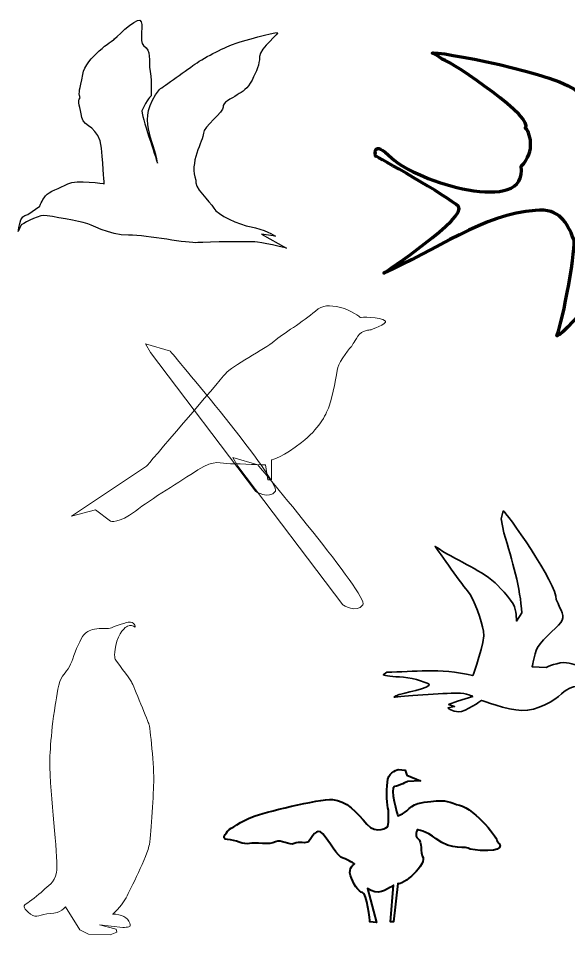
# Model space of a CAD drawing. Header units: centimetres. Extents: x -12.3 to 11.7, y -10.3 to 10.1.
# Drawn here: x -12.29 to -0.28, y -10.25 to 9.76 of the extents above; entities that cross this region are included whole.
import ezdxf

# ---------------------------------------------------------------- set-up
doc = ezdxf.new("R2010")
doc.units = ezdxf.units.CM
doc.header["$MEASUREMENT"] = 0
doc.layers.add('Layer 1', color=7, linetype='Continuous')

msp = doc.modelspace()

# ---------------------------------------------------------------- linework, layer by layer
at = {"layer": 'Layer 1', "lineweight": 25}
msp.add_open_spline([(-10.21059, 9.28816), (-10.21059, 9.28816), (-10.82287, 8.90039), (-10.88409, 8.53302), (-10.88409, 8.53302), (-10.94532, 8.16566), (-10.98614, 8.16565), (-10.94532, 8.02279), (-10.94532, 8.02279), (-11.00655, 7.94115), (-10.94532, 7.8187), (-10.9045, 7.5942), (-10.9045, 7.5942), (-10.86368, 7.3697), (-10.51673, 7.41052), (-10.47591, 6.9207), (-10.47591, 6.9207), (-10.43509, 6.43088), (-10.41468, 6.14515), (-10.41468, 6.14515), (-10.41468, 6.14515), (-10.41468, 6.14515), (-11.02696, 6.2472), (-11.21064, 6.14515), (-11.21064, 6.14515), (-11.39432, 6.0431), (-11.61882, 5.98188), (-11.70046, 5.87983), (-11.70046, 5.87983), (-11.7821, 5.77778), (-11.82291, 5.65533), (-11.82291, 5.65533), (-11.82291, 5.65533), (-11.82291, 5.65533), (-12.08823, 5.47165), (-12.08823, 5.47165), (-12.08823, 5.47165), (-12.08823, 5.47165), (-12.19625, 5.46196), (-12.23707, 5.35991), (-12.23707, 5.35991), (-12.27789, 5.25786), (-12.29232, 5.10428), (-12.29232, 5.10428), (-12.29232, 5.10428), (-12.29232, 5.10428), (-12.23109, 5.24715), (-12.23109, 5.24715), (-12.23109, 5.24715), (-12.23109, 5.24715), (-11.88413, 5.45124), (-11.74127, 5.45124), (-11.74127, 5.45124), (-11.59841, 5.45124), (-10.9045, 5.30838), (-10.82286, 5.28797), (-10.82286, 5.28797), (-10.74122, 5.26756), (-10.31263, 5.02265), (-9.88404, 5.02265), (-9.88404, 5.02265), (-9.45545, 5.02265), (-8.59826, 4.83897), (-8.37376, 4.85938), (-8.37376, 4.85938), (-8.14926, 4.87979), (-7.23085, 4.87979), (-7.1288, 4.87979), (-7.1288, 4.87979), (-7.02675, 4.87979), (-6.43489, 4.73693), (-6.43489, 4.73693), (-6.43489, 4.73693), (-6.43489, 4.73693), (-6.98594, 5.04307), (-6.98594, 5.04307), (-6.98594, 5.04307), (-6.98594, 5.04307), (-6.6798, 5.00225), (-6.6798, 5.00225), (-6.6798, 5.00225), (-6.6798, 5.00225), (-6.94512, 5.16552), (-7.21044, 5.20634), (-7.21044, 5.20634), (-7.47576, 5.24716), (-7.94517, 5.47166), (-8.02681, 5.61452), (-8.02681, 5.61452), (-8.10845, 5.75738), (-8.47581, 6.08393), (-8.41458, 6.22679), (-8.41458, 6.22679), (-8.57785, 6.57375), (-8.25131, 7.10439), (-8.25131, 7.24725), (-8.25131, 7.24725), (-8.25131, 7.39011), (-7.80231, 7.71666), (-7.82272, 7.8187), (-7.82272, 7.8187), (-7.84313, 7.92075), (-7.63904, 8.00238), (-7.51658, 8.08402), (-7.51658, 8.08402), (-7.39412, 8.16566), (-7.29208, 8.20648), (-7.19003, 8.41057), (-7.19003, 8.41057), (-7.08798, 8.61466), (-7.02676, 8.73712), (-7.02676, 8.9208), (-7.02676, 8.9208), (-7.02676, 9.10448), (-6.55735, 9.45144), (-6.63898, 9.45144), (-6.63898, 9.45144), (-6.72062, 9.45144), (-7.37371, 9.26776), (-7.55739, 9.20653), (-7.55739, 9.20653), (-7.74107, 9.1453), (-8.21048, 8.9208), (-8.43498, 8.75753), (-8.43498, 8.75753), (-8.65948, 8.59426), (-9.21053, 8.20648), (-9.21053, 8.20648), (-9.21053, 8.20648), (-9.7365, 7.54125), (-9.31496, 7.11234), (-9.25135, 6.59416), (-9.25135, 6.59416), (-9.25135, 6.59416), (-9.55749, 7.49216), (-9.5983, 7.73707), (-9.5983, 7.73707), (-9.47585, 8.00239), (-9.39421, 8.06362), (-9.39421, 8.06362), (-9.39421, 8.06362), (-9.39421, 8.06362), (-9.3738, 8.32894), (-9.41462, 8.59426), (-9.41462, 8.59426), (-9.45544, 8.85958), (-9.3738, 9.04326), (-9.55748, 9.16571), (-9.55748, 9.16571), (-9.66621, 9.2382), (-9.53707, 9.67594), (-9.63912, 9.71676), (-9.63912, 9.71676), (-9.74117, 9.75758), (-10.21057, 9.28817), (-10.21057, 9.28817), (-10.21057, 9.28817), (-10.21057, 9.28817), (-10.21059, 9.28816), (-10.21059, 9.28816)], degree=3, knots=[0, 0, 0, 0, 0.02439024, 0.02439024, 0.02439024, 0.02439024, 0.04878049, 0.04878049, 0.04878049, 0.04878049, 0.07317073, 0.07317073, 0.07317073, 0.07317073, 0.09756098, 0.09756098, 0.09756098, 0.09756098, 0.12195122, 0.12195122, 0.12195122, 0.12195122, 0.14634146, 0.14634146, 0.14634146, 0.14634146, 0.17073171, 0.17073171, 0.17073171, 0.17073171, 0.19512195, 0.19512195, 0.19512195, 0.19512195, 0.2195122, 0.2195122, 0.2195122, 0.2195122, 0.24390244, 0.24390244, 0.24390244, 0.24390244, 0.26829268, 0.26829268, 0.26829268, 0.26829268, 0.29268293, 0.29268293, 0.29268293, 0.29268293, 0.31707317, 0.31707317, 0.31707317, 0.31707317, 0.34146341, 0.34146341, 0.34146341, 0.34146341, 0.36585366, 0.36585366, 0.36585366, 0.36585366, 0.3902439, 0.3902439, 0.3902439, 0.3902439, 0.41463415, 0.41463415, 0.41463415, 0.41463415, 0.43902439, 0.43902439, 0.43902439, 0.43902439, 0.46341463, 0.46341463, 0.46341463, 0.46341463, 0.48780488, 0.48780488, 0.48780488, 0.48780488, 0.51219512, 0.51219512, 0.51219512, 0.51219512, 0.53658537, 0.53658537, 0.53658537, 0.53658537, 0.56097561, 0.56097561, 0.56097561, 0.56097561, 0.58536585, 0.58536585, 0.58536585, 0.58536585, 0.6097561, 0.6097561, 0.6097561, 0.6097561, 0.63414634, 0.63414634, 0.63414634, 0.63414634, 0.65853659, 0.65853659, 0.65853659, 0.65853659, 0.68292683, 0.68292683, 0.68292683, 0.68292683, 0.70731707, 0.70731707, 0.70731707, 0.70731707, 0.73170732, 0.73170732, 0.73170732, 0.73170732, 0.75609756, 0.75609756, 0.75609756, 0.75609756, 0.7804878, 0.7804878, 0.7804878, 0.7804878, 0.80487805, 0.80487805, 0.80487805, 0.80487805, 0.82926829, 0.82926829, 0.82926829, 0.82926829, 0.85365854, 0.85365854, 0.85365854, 0.85365854, 0.87804878, 0.87804878, 0.87804878, 0.87804878, 0.90243902, 0.90243902, 0.90243902, 0.90243902, 0.92682927, 0.92682927, 0.92682927, 0.92682927, 0.95121951, 0.95121951, 0.95121951, 0.95121951, 1, 1, 1, 1], dxfattribs=at)
at = {"layer": 'Layer 1', "lineweight": 80}
msp.add_open_spline([(0.40403, 6.88358), (0.40403, 6.88358), (-0.08102, 7.05996), (0.05126, 7.36863), (0.05126, 7.36863), (0.18355, 7.6773), (0.33562, 7.70314), (-0.03693, 8.11825), (-0.03693, 8.11825), (-0.43338, 8.56001), (-3.22618, 9.05958), (-3.25589, 9.00016), (-3.25589, 9.00016), (-3.25589, 9.00016), (-3.2118, 9.00016), (-3.03541, 8.86787), (-3.03541, 8.86787), (-2.77918, 8.78882), (-0.97446, 7.53732), (-1.2275, 7.36863), (-1.2275, 7.36863), (-1.13202, 7.30457), (-0.97156, 6.84355), (-1.3157, 6.53081), (-1.3157, 6.53081), (-1.13734, 5.42054), (-3.62569, 6.20207), (-4.1378, 6.70719), (-4.1378, 6.70719), (-4.58398, 7.14728), (-4.49056, 6.75128), (-4.49056, 6.75128), (-4.49056, 6.75128), (-4.49056, 6.75128), (-2.90313, 5.86937), (-2.68266, 5.64889), (-2.68266, 5.64889), (-2.46218, 5.42841), (-4.31419, 4.19374), (-4.31419, 4.19374), (-4.31419, 4.19374), (-3.2118, 4.66909), (-2.10941, 5.5031), (-1.00703, 5.5607), (-1.00703, 5.5607), (-0.46116, 5.62152), (-0.31295, 5.28468), (-0.16922, 4.94336), (-0.16922, 4.94336), (-0.08676, 4.84028), (-0.41751, 3.08203), (-0.52198, 2.87088), (-0.52198, 2.87088), (-0.69905, 2.51299), (0.75679, 4.10555), (0.88907, 4.67879), (0.88907, 4.67879), (1.02136, 5.25203), (1.06545, 5.51661), (0.97727, 5.73707), (0.97727, 5.73707), (0.88907, 5.95755), (1.35208, 6.68513), (1.35208, 6.68513), (1.35208, 6.68513), (2.12403, 6.89335), (1.67374, 6.9629), (1.37413, 7.05994), (1.37413, 7.05994), (1.37413, 7.05994), (0.88908, 7.05994), (0.88908, 7.05994), (0.88908, 7.05994), (0.88908, 7.05994), (0.40403, 6.88358), (0.40403, 6.88358)], degree=3, knots=[0, 0, 0, 0, 0.05, 0.05, 0.05, 0.05, 0.1, 0.1, 0.1, 0.1, 0.15, 0.15, 0.15, 0.15, 0.2, 0.2, 0.2, 0.2, 0.25, 0.25, 0.25, 0.25, 0.3, 0.3, 0.3, 0.3, 0.35, 0.35, 0.35, 0.35, 0.4, 0.4, 0.4, 0.4, 0.45, 0.45, 0.45, 0.45, 0.5, 0.5, 0.5, 0.5, 0.55, 0.55, 0.55, 0.55, 0.6, 0.6, 0.6, 0.6, 0.65, 0.65, 0.65, 0.65, 0.7, 0.7, 0.7, 0.7, 0.75, 0.75, 0.75, 0.75, 0.8, 0.8, 0.8, 0.8, 0.85, 0.85, 0.85, 0.85, 0.9, 0.9, 0.9, 0.9, 1, 1, 1, 1], dxfattribs=at)
at = {"layer": 'Layer 1', "lineweight": 13}
for points, knots in [([(-5.01557, 2.59816), (-5.01557, 2.59816), (-5.2885, 2.27064), (-5.31579, 2.13418), (-5.31579, 2.13418), (-5.34308, 1.99771), (-5.42496, 1.50644), (-5.50684, 1.28809), (-5.50684, 1.28809), (-5.58872, 1.06974), (-5.72519, 0.79681), (-6.10729, 0.49659), (-6.10729, 0.49659), (-6.4894, 0.19636), (-6.76233, 0.11448), (-6.76233, 0.11448), (-6.76233, 0.11448), (-6.76233, 0.11448), (-6.76233, -0.32221), (-6.76233, -0.32221), (-6.76233, -0.32221), (-6.76233, -0.32221), (-6.84421, -0.32221), (-6.84421, -0.32221), (-6.84421, -0.32221), (-6.84421, -0.32221), (-6.8988, 0.00531), (-6.8988, 0.00531), (-6.8988, 0.00531), (-6.8988, 0.00531), (-7.44467, 0.0326), (-7.66301, 0.0326), (-7.66301, 0.0326), (-7.88136, 0.0326), (-7.99053, 0.14177), (-8.37263, -0.10387), (-8.37263, -0.10387), (-8.75474, -0.34951), (-9.38248, -0.73161), (-9.73729, -1.00455), (-9.73729, -1.00455), (-10.0921, -1.27748), (-10.28315, -1.2229), (-10.28315, -1.2229), (-10.28315, -1.2229), (-10.28315, -1.2229), (-10.61067, -0.97726), (-10.61067, -0.97726), (-10.61067, -0.97726), (-10.61067, -0.97726), (-11.12924, -1.11373), (-11.12924, -1.11373), (-11.12924, -1.11373), (-11.12924, -1.11373), (-9.49165, -0.022), (-9.49165, -0.022), (-9.49165, -0.022), (-9.49165, -0.022), (-7.90864, 1.83394), (-7.77218, 1.9977), (-7.77218, 1.9977), (-7.63571, 2.16146), (-6.8988, 2.54357), (-6.70774, 2.70732), (-6.70774, 2.70732), (-6.51669, 2.87108), (-6.06955, 3.13318), (-5.80706, 3.36236), (-5.80706, 3.36236), (-5.63597, 3.51174), (-5.50684, 3.49883), (-5.2612, 3.44424), (-5.2612, 3.44424), (-5.01556, 3.38965), (-4.82451, 3.22589), (-4.82451, 3.22589), (-4.82451, 3.22589), (-4.82451, 3.22589), (-4.39118, 3.25654), (-4.27865, 3.14401), (-4.27865, 3.14401), (-4.22406, 3.08942), (-4.60617, 2.95296), (-4.60617, 2.95296), (-4.60617, 2.95296), (-4.60617, 2.95296), (-4.79722, 2.95296), (-4.8791, 2.81649), (-4.8791, 2.81649), (-4.96098, 2.68002), (-5.01557, 2.59814), (-5.01557, 2.59814), (-5.01557, 2.59814), (-5.01557, 2.59814), (-5.01557, 2.59816), (-5.01557, 2.59816)], [0, 0, 0, 0, 0.04, 0.04, 0.04, 0.04, 0.08, 0.08, 0.08, 0.08, 0.12, 0.12, 0.12, 0.12, 0.16, 0.16, 0.16, 0.16, 0.2, 0.2, 0.2, 0.2, 0.24, 0.24, 0.24, 0.24, 0.28, 0.28, 0.28, 0.28, 0.32, 0.32, 0.32, 0.32, 0.36, 0.36, 0.36, 0.36, 0.4, 0.4, 0.4, 0.4, 0.44, 0.44, 0.44, 0.44, 0.48, 0.48, 0.48, 0.48, 0.52, 0.52, 0.52, 0.52, 0.56, 0.56, 0.56, 0.56, 0.6, 0.6, 0.6, 0.6, 0.64, 0.64, 0.64, 0.64, 0.68, 0.68, 0.68, 0.68, 0.72, 0.72, 0.72, 0.72, 0.76, 0.76, 0.76, 0.76, 0.8, 0.8, 0.8, 0.8, 0.84, 0.84, 0.84, 0.84, 0.88, 0.88, 0.88, 0.88, 0.92, 0.92, 0.92, 0.92, 1, 1, 1, 1]), ([(-9.40978, 2.46169), (-9.40978, 2.46169), (-7.11715, -0.56786), (-7.11715, -0.56786), (-7.11715, -0.56786), (-7.11715, -0.56786), (-6.81692, -0.75891), (-6.68046, -0.56786), (-6.68046, -0.56786), (-6.54399, -0.37681), (-8.97309, 2.48898), (-8.97309, 2.48898), (-8.97309, 2.48898), (-8.97309, 2.48898), (-9.51895, 2.65274), (-9.51895, 2.65274), (-9.51895, 2.65274), (-9.51895, 2.65274), (-9.40978, 2.46169), (-9.40978, 2.46169)], [0, 0, 0, 0, 0.16666667, 0.16666667, 0.16666667, 0.16666667, 0.33333333, 0.33333333, 0.33333333, 0.33333333, 0.5, 0.5, 0.5, 0.5, 0.66666667, 0.66666667, 0.66666667, 0.66666667, 1, 1, 1, 1]), ([(-7.49925, -0.02199), (-7.49925, -0.02199), (-5.20662, -3.05154), (-5.20662, -3.05154), (-5.20662, -3.05154), (-5.20662, -3.05154), (-4.90639, -3.24259), (-4.76993, -3.05154), (-4.76993, -3.05154), (-4.63346, -2.86049), (-7.06256, 0.0053), (-7.06256, 0.0053), (-7.06256, 0.0053), (-7.06256, 0.0053), (-7.60842, 0.16906), (-7.60842, 0.16906), (-7.60842, 0.16906), (-7.60842, 0.16906), (-7.49925, -0.02199), (-7.49925, -0.02199)], [0, 0, 0, 0, 0.16666667, 0.16666667, 0.16666667, 0.16666667, 0.33333333, 0.33333333, 0.33333333, 0.33333333, 0.5, 0.5, 0.5, 0.5, 0.66666667, 0.66666667, 0.66666667, 0.66666667, 1, 1, 1, 1]), ([(-9.90208, -3.5111), (-9.90208, -3.5111), (-10.06065, -3.57717), (-10.13994, -3.84146), (-10.13994, -3.84146), (-10.21923, -4.10575), (-10.17958, -4.23789), (-10.17958, -4.23789), (-10.17958, -4.23789), (-10.17958, -4.23789), (-9.86243, -4.66075), (-9.82279, -4.72683), (-9.82279, -4.72683), (-9.78315, -4.7929), (-9.43957, -5.65184), (-9.43957, -5.65184), (-9.43957, -5.65184), (-9.42187, -5.66954), (-9.32082, -6.6445), (-9.33452, -6.92043), (-9.33452, -6.92043), (-9.35186, -7.26986), (-9.38898, -8.1376), (-9.43957, -8.32117), (-9.43957, -8.32117), (-9.53469, -8.66627), (-9.89424, -9.35495), (-9.95494, -9.47083), (-9.95494, -9.47083), (-10.04744, -9.64743), (-10.23244, -9.80119), (-10.23244, -9.80119), (-10.23244, -9.80119), (-10.03425, -9.80537), (-9.90858, -9.86998), (-9.85989, -9.99874), (-9.85989, -9.99874), (-9.80882, -10.09649), (-9.91418, -10.08995), (-10.00779, -10.09124), (-10.00779, -10.09124), (-10.00779, -10.09124), (-10.52315, -10.03905), (-10.52315, -10.03905), (-10.52315, -10.03905), (-10.52315, -10.03905), (-10.15314, -10.13155), (-10.15314, -10.13155), (-10.15314, -10.13155), (-10.15314, -10.13155), (-10.13993, -10.19762), (-10.13993, -10.19762), (-10.13993, -10.19762), (-10.13993, -10.19762), (-10.28529, -10.25048), (-10.28529, -10.25048), (-10.28529, -10.25048), (-10.28529, -10.25048), (-10.76101, -10.23727), (-10.76101, -10.23727), (-10.76101, -10.23727), (-10.76101, -10.23727), (-10.94601, -10.14477), (-10.94601, -10.14477), (-10.94601, -10.14477), (-10.94601, -10.14477), (-11.26316, -9.64262), (-11.26316, -9.64262), (-11.26316, -9.64262), (-11.26316, -9.64262), (-11.36888, -9.78798), (-11.59352, -9.78798), (-11.59352, -9.78798), (-11.81817, -9.78798), (-11.88424, -9.92012), (-12.0296, -9.8012), (-12.0296, -9.8012), (-12.17496, -9.68227), (-12.20139, -9.62941), (-12.1221, -9.57655), (-12.1221, -9.57655), (-12.04281, -9.52369), (-11.85781, -9.39155), (-11.75209, -9.28583), (-11.75209, -9.28583), (-11.64637, -9.18011), (-11.51098, -9.13869), (-11.46137, -8.8894), (-11.46137, -8.8894), (-11.41141, -8.63832), (-11.57359, -7.47362), (-11.60673, -6.59008), (-11.60673, -6.59008), (-11.61218, -6.44482), (-11.58898, -5.89441), (-11.4878, -5.2422), (-11.4878, -5.2422), (-11.45915, -5.05753), (-11.40851, -4.70041), (-11.32923, -4.6079), (-11.32923, -4.6079), (-11.24994, -4.5154), (-11.15744, -4.39647), (-11.10458, -4.22468), (-11.10458, -4.22468), (-11.05172, -4.05289), (-10.91958, -3.77539), (-10.86672, -3.70932), (-10.86672, -3.70932), (-10.81386, -3.64325), (-10.74779, -3.6036), (-10.62886, -3.57717), (-10.62886, -3.57717), (-10.50993, -3.55074), (-10.30979, -3.58071), (-10.25885, -3.55074), (-10.25885, -3.55074), (-10.20406, -3.5185), (-9.8807, -3.42067), (-9.88184, -3.42407), (-9.88184, -3.42407), (-9.82167, -3.42275), (-9.78195, -3.44293), (-9.76525, -3.46955), (-9.76525, -3.46955), (-9.74206, -3.50183), (-9.73448, -3.52777), (-9.73919, -3.53526), (-9.73919, -3.53526), (-9.7949, -3.50037), (-9.84947, -3.48692), (-9.90207, -3.5111), (-9.90207, -3.5111), (-9.90207, -3.5111), (-9.90208, -3.5111), (-9.90208, -3.5111)], [0, 0, 0, 0, 0.02857143, 0.02857143, 0.02857143, 0.02857143, 0.05714286, 0.05714286, 0.05714286, 0.05714286, 0.08571429, 0.08571429, 0.08571429, 0.08571429, 0.11428571, 0.11428571, 0.11428571, 0.11428571, 0.14285714, 0.14285714, 0.14285714, 0.14285714, 0.17142857, 0.17142857, 0.17142857, 0.17142857, 0.2, 0.2, 0.2, 0.2, 0.22857143, 0.22857143, 0.22857143, 0.22857143, 0.25714286, 0.25714286, 0.25714286, 0.25714286, 0.28571429, 0.28571429, 0.28571429, 0.28571429, 0.31428571, 0.31428571, 0.31428571, 0.31428571, 0.34285714, 0.34285714, 0.34285714, 0.34285714, 0.37142857, 0.37142857, 0.37142857, 0.37142857, 0.4, 0.4, 0.4, 0.4, 0.42857143, 0.42857143, 0.42857143, 0.42857143, 0.45714286, 0.45714286, 0.45714286, 0.45714286, 0.48571429, 0.48571429, 0.48571429, 0.48571429, 0.51428571, 0.51428571, 0.51428571, 0.51428571, 0.54285714, 0.54285714, 0.54285714, 0.54285714, 0.57142857, 0.57142857, 0.57142857, 0.57142857, 0.6, 0.6, 0.6, 0.6, 0.62857143, 0.62857143, 0.62857143, 0.62857143, 0.65714286, 0.65714286, 0.65714286, 0.65714286, 0.68571429, 0.68571429, 0.68571429, 0.68571429, 0.71428571, 0.71428571, 0.71428571, 0.71428571, 0.74285714, 0.74285714, 0.74285714, 0.74285714, 0.77142857, 0.77142857, 0.77142857, 0.77142857, 0.8, 0.8, 0.8, 0.8, 0.82857143, 0.82857143, 0.82857143, 0.82857143, 0.85714286, 0.85714286, 0.85714286, 0.85714286, 0.88571429, 0.88571429, 0.88571429, 0.88571429, 0.91428571, 0.91428571, 0.91428571, 0.91428571, 0.94285714, 0.94285714, 0.94285714, 0.94285714, 1, 1, 1, 1])]:
    msp.add_open_spline(points, degree=3, knots=knots, dxfattribs=at)
at = {"layer": 'Layer 1', "lineweight": 35}
msp.add_open_spline([(-1.70736, -0.99324), (-1.66893, -0.97787), (-0.50544, -2.62514), (-0.54671, -2.93255), (-0.54671, -2.93255), (-0.44387, -3.18231), (-0.34103, -3.29984), (-0.44387, -3.43207), (-0.44387, -3.43207), (-0.54671, -3.56429), (-0.94339, -3.87282), (-0.98746, -4.04912), (-0.98746, -4.04912), (-1.03154, -4.22542), (-1.07561, -4.40172), (-1.07561, -4.40172), (-1.07561, -4.40172), (-1.07561, -4.40172), (-0.76708, -4.41641), (-0.76708, -4.41641), (-0.76708, -4.41641), (-0.76708, -4.41641), (-0.48794, -4.28418), (-0.32633, -4.31357), (-0.32633, -4.31357), (-0.16472, -4.34295), (-0.0178, -4.37234), (0.04096, -4.46049), (0.04096, -4.46049), (0.09973, -4.54864), (0.1438, -4.6221), (0.1438, -4.6221), (0.1438, -4.6221), (0.1438, -4.6221), (0.51109, -4.78371), (0.52579, -4.85717), (0.52579, -4.85717), (0.54048, -4.93063), (0.20257, -4.84248), (0.20257, -4.84248), (0.20257, -4.84248), (0.20257, -4.84248), (-0.10596, -4.82779), (-0.10596, -4.82779), (-0.10596, -4.82779), (-0.10596, -4.82779), (-0.28226, -4.84248), (-0.42918, -4.9894), (-0.42918, -4.9894), (-0.5761, -5.13632), (-0.97278, -5.37138), (-1.29599, -5.35669), (-1.29599, -5.35669), (-1.61921, -5.342), (-2.1775, -5.13632), (-2.1775, -5.13632), (-2.1775, -5.13632), (-2.1775, -5.13632), (-2.5301, -5.38608), (-2.67702, -5.38608), (-2.67702, -5.38608), (-2.82394, -5.38608), (-2.91209, -5.29793), (-2.91209, -5.29793), (-2.91209, -5.29793), (-2.91209, -5.29793), (-2.76517, -5.26855), (-2.76517, -5.26855), (-2.76517, -5.26855), (-2.76517, -5.26855), (-2.89739, -5.22447), (-2.89739, -5.22447), (-2.89739, -5.22447), (-2.89739, -5.22447), (-2.7064, -5.15101), (-2.7064, -5.15101), (-2.7064, -5.15101), (-2.7064, -5.15101), (-2.36849, -5.04817), (-2.36849, -5.04817), (-2.36849, -5.04817), (-2.36849, -5.04817), (-2.48602, -4.97471), (-2.72109, -4.97471), (-2.72109, -4.97471), (-2.95616, -4.97471), (-3.99927, -5.04817), (-4.07273, -5.06286), (-4.07273, -5.06286), (-4.14619, -5.07755), (-3.96989, -5.0041), (-3.96989, -5.0041), (-3.96989, -5.0041), (-3.96989, -5.0041), (-3.2353, -4.84249), (-3.32345, -4.78372), (-3.32345, -4.78372), (-3.4116, -4.72496), (-3.74951, -4.62211), (-3.96989, -4.62211), (-3.96989, -4.62211), (-4.19027, -4.62211), (-4.32249, -4.57804), (-4.32249, -4.57804), (-4.32249, -4.57804), (-4.32249, -4.57804), (-4.24903, -4.51927), (-4.24903, -4.51927), (-4.24903, -4.51927), (-3.64524, -4.51494), (-3.11522, -4.41839), (-2.36849, -4.59273), (-2.36849, -4.59273), (-2.36849, -4.59273), (-2.08934, -3.84345), (-2.13342, -3.62308), (-2.13342, -3.62308), (-2.1775, -3.4027), (-2.32441, -2.93257), (-2.48602, -2.74157), (-2.48602, -2.74157), (-2.64763, -2.55058), (-3.19122, -1.77192), (-3.19122, -1.77192), (-3.19122, -1.77192), (-2.74201, -2.07706), (-2.2471, -2.24933), (-1.88366, -2.56527), (-1.88366, -2.56527), (-1.88366, -2.56527), (-1.50167, -2.93256), (-1.4576, -3.09417), (-1.4576, -3.09417), (-1.41353, -3.25578), (-1.41353, -3.4027), (-1.41353, -3.4027), (-1.41353, -3.4027), (-1.41353, -3.4027), (-1.29599, -3.2264), (-1.29599, -3.2264), (-1.29599, -3.2264), (-1.3362, -2.68964), (-1.49687, -2.09264), (-1.69267, -1.47808), (-1.69267, -1.47808), (-1.69267, -1.47808), (-1.75144, -1.16955), (-1.75144, -1.16955), (-1.75144, -1.16955), (-1.75144, -1.16955), (-1.70736, -0.99324), (-1.70736, -0.99324)], degree=3, knots=[0, 0, 0, 0, 0.02564103, 0.02564103, 0.02564103, 0.02564103, 0.05128205, 0.05128205, 0.05128205, 0.05128205, 0.07692308, 0.07692308, 0.07692308, 0.07692308, 0.1025641, 0.1025641, 0.1025641, 0.1025641, 0.12820513, 0.12820513, 0.12820513, 0.12820513, 0.15384615, 0.15384615, 0.15384615, 0.15384615, 0.17948718, 0.17948718, 0.17948718, 0.17948718, 0.20512821, 0.20512821, 0.20512821, 0.20512821, 0.23076923, 0.23076923, 0.23076923, 0.23076923, 0.25641026, 0.25641026, 0.25641026, 0.25641026, 0.28205128, 0.28205128, 0.28205128, 0.28205128, 0.30769231, 0.30769231, 0.30769231, 0.30769231, 0.33333333, 0.33333333, 0.33333333, 0.33333333, 0.35897436, 0.35897436, 0.35897436, 0.35897436, 0.38461538, 0.38461538, 0.38461538, 0.38461538, 0.41025641, 0.41025641, 0.41025641, 0.41025641, 0.43589744, 0.43589744, 0.43589744, 0.43589744, 0.46153846, 0.46153846, 0.46153846, 0.46153846, 0.48717949, 0.48717949, 0.48717949, 0.48717949, 0.51282051, 0.51282051, 0.51282051, 0.51282051, 0.53846154, 0.53846154, 0.53846154, 0.53846154, 0.56410256, 0.56410256, 0.56410256, 0.56410256, 0.58974359, 0.58974359, 0.58974359, 0.58974359, 0.61538462, 0.61538462, 0.61538462, 0.61538462, 0.64102564, 0.64102564, 0.64102564, 0.64102564, 0.66666667, 0.66666667, 0.66666667, 0.66666667, 0.69230769, 0.69230769, 0.69230769, 0.69230769, 0.71794872, 0.71794872, 0.71794872, 0.71794872, 0.74358974, 0.74358974, 0.74358974, 0.74358974, 0.76923077, 0.76923077, 0.76923077, 0.76923077, 0.79487179, 0.79487179, 0.79487179, 0.79487179, 0.82051282, 0.82051282, 0.82051282, 0.82051282, 0.84615385, 0.84615385, 0.84615385, 0.84615385, 0.87179487, 0.87179487, 0.87179487, 0.87179487, 0.8974359, 0.8974359, 0.8974359, 0.8974359, 0.92307692, 0.92307692, 0.92307692, 0.92307692, 0.94871795, 0.94871795, 0.94871795, 0.94871795, 1, 1, 1, 1], dxfattribs=at)
at = {"layer": 'Layer 1', "lineweight": 40}
msp.add_open_spline([(-3.9907, -6.642), (-3.9907, -6.642), (-4.18645, -6.69538), (-4.22204, -6.85555), (-4.22204, -6.85555), (-4.25763, -7.01571), (-4.25763, -7.35383), (-4.22204, -7.4784), (-4.22204, -7.4784), (-4.18645, -7.60297), (-4.22204, -7.8877), (-4.22204, -7.8877), (-4.22204, -7.8877), (-4.22204, -7.8877), (-4.47118, -8.08345), (-4.68473, -7.83431), (-4.68473, -7.83431), (-4.89828, -7.58517), (-5.12962, -7.31824), (-5.43215, -7.30044), (-5.43215, -7.30044), (-5.73468, -7.28264), (-6.94478, -7.58517), (-7.17613, -7.67415), (-7.17613, -7.67415), (-7.40747, -7.76313), (-7.69221, -7.95888), (-7.69221, -7.95888), (-7.69221, -7.95888), (-7.69221, -7.95888), (-7.90576, -8.17243), (-7.7278, -8.17243), (-7.7278, -8.17243), (-7.54984, -8.17243), (-7.37189, -8.297), (-7.24732, -8.26141), (-7.24732, -8.26141), (-7.12275, -8.22582), (-6.80243, -8.297), (-6.67786, -8.22582), (-6.67786, -8.22582), (-6.55329, -8.15464), (-6.37533, -8.3148), (-6.26856, -8.26141), (-6.26856, -8.26141), (-6.16179, -8.20802), (-6.01942, -8.27921), (-5.94824, -8.20802), (-5.94824, -8.20802), (-5.87706, -8.13684), (-5.78808, -7.8877), (-5.64571, -8.04786), (-5.64571, -8.04786), (-5.50334, -8.20802), (-5.32539, -8.54614), (-5.20082, -8.58173), (-5.20082, -8.58173), (-5.07625, -8.61732), (-4.95168, -8.7063), (-4.95168, -8.7063), (-4.95168, -8.7063), (-4.95168, -8.7063), (-5.09405, -8.79528), (-5.04066, -8.95544), (-5.04066, -8.95544), (-4.98727, -9.11561), (-4.8627, -9.32915), (-4.77372, -9.32915), (-4.77372, -9.32915), (-4.68474, -9.32915), (-4.61356, -9.9698), (-4.61356, -9.9698), (-4.61356, -9.9698), (-4.61356, -9.9698), (-4.47119, -9.9876), (-4.47119, -9.9876), (-4.47119, -9.9876), (-4.47119, -9.9876), (-4.66694, -9.24018), (-4.66694, -9.24018), (-4.66694, -9.24018), (-4.44655, -9.39987), (-4.27144, -9.28787), (-4.09748, -9.169), (-4.09748, -9.169), (-4.09748, -9.169), (-4.16866, -9.96981), (-4.16866, -9.96981), (-4.16866, -9.96981), (-4.16866, -9.96981), (-4.09748, -9.96981), (-4.09748, -9.96981), (-4.09748, -9.96981), (-4.09748, -9.96981), (-4.0085, -9.13341), (-4.0085, -9.13341), (-4.0085, -9.13341), (-3.92339, -9.20149), (-3.32622, -8.70047), (-3.47463, -8.52836), (-3.47463, -8.52836), (-3.50949, -8.48793), (-3.47463, -8.20803), (-3.56361, -8.15465), (-3.56361, -8.15465), (-3.65259, -8.10126), (-3.58141, -7.9589), (-3.58141, -7.9589), (-3.58141, -7.9589), (-3.58141, -7.9589), (-3.38929, -7.98114), (-3.17211, -8.15465), (-3.17211, -8.15465), (-2.81989, -8.43605), (-2.51487, -8.29167), (-2.42469, -8.38599), (-2.42469, -8.38599), (-1.79332, -8.47691), (-1.67495, -8.33879), (-1.83743, -8.20803), (-1.83743, -8.20803), (-1.85352, -8.08278), (-2.3875, -7.43862), (-2.72721, -7.40723), (-2.72721, -7.40723), (-2.92296, -7.31825), (-3.06533, -7.31825), (-3.22549, -7.33605), (-3.22549, -7.33605), (-3.38565, -7.35385), (-3.617, -7.35385), (-3.75936, -7.49621), (-3.75936, -7.49621), (-3.90173, -7.63857), (-4.0085, -7.65637), (-4.0085, -7.65637), (-4.0085, -7.65637), (-4.0085, -7.65637), (-4.18646, -7.03352), (-4.07968, -7.01573), (-4.07968, -7.01573), (-3.97291, -6.99793), (-3.79495, -6.90895), (-3.79495, -6.90895), (-3.79495, -6.90895), (-3.79495, -6.90895), (-3.51022, -6.89115), (-3.51022, -6.89115), (-3.51022, -6.89115), (-3.51022, -6.89115), (-3.81275, -6.76658), (-3.81275, -6.76658), (-3.81275, -6.76658), (-3.81275, -6.76658), (-3.84834, -6.65981), (-3.84834, -6.65981), (-3.84834, -6.65981), (-3.84834, -6.65981), (-3.9907, -6.642), (-3.9907, -6.642)], degree=3, knots=[0, 0, 0, 0, 0.02439024, 0.02439024, 0.02439024, 0.02439024, 0.04878049, 0.04878049, 0.04878049, 0.04878049, 0.07317073, 0.07317073, 0.07317073, 0.07317073, 0.09756098, 0.09756098, 0.09756098, 0.09756098, 0.12195122, 0.12195122, 0.12195122, 0.12195122, 0.14634146, 0.14634146, 0.14634146, 0.14634146, 0.17073171, 0.17073171, 0.17073171, 0.17073171, 0.19512195, 0.19512195, 0.19512195, 0.19512195, 0.2195122, 0.2195122, 0.2195122, 0.2195122, 0.24390244, 0.24390244, 0.24390244, 0.24390244, 0.26829268, 0.26829268, 0.26829268, 0.26829268, 0.29268293, 0.29268293, 0.29268293, 0.29268293, 0.31707317, 0.31707317, 0.31707317, 0.31707317, 0.34146341, 0.34146341, 0.34146341, 0.34146341, 0.36585366, 0.36585366, 0.36585366, 0.36585366, 0.3902439, 0.3902439, 0.3902439, 0.3902439, 0.41463415, 0.41463415, 0.41463415, 0.41463415, 0.43902439, 0.43902439, 0.43902439, 0.43902439, 0.46341463, 0.46341463, 0.46341463, 0.46341463, 0.48780488, 0.48780488, 0.48780488, 0.48780488, 0.51219512, 0.51219512, 0.51219512, 0.51219512, 0.53658537, 0.53658537, 0.53658537, 0.53658537, 0.56097561, 0.56097561, 0.56097561, 0.56097561, 0.58536585, 0.58536585, 0.58536585, 0.58536585, 0.6097561, 0.6097561, 0.6097561, 0.6097561, 0.63414634, 0.63414634, 0.63414634, 0.63414634, 0.65853659, 0.65853659, 0.65853659, 0.65853659, 0.68292683, 0.68292683, 0.68292683, 0.68292683, 0.70731707, 0.70731707, 0.70731707, 0.70731707, 0.73170732, 0.73170732, 0.73170732, 0.73170732, 0.75609756, 0.75609756, 0.75609756, 0.75609756, 0.7804878, 0.7804878, 0.7804878, 0.7804878, 0.80487805, 0.80487805, 0.80487805, 0.80487805, 0.82926829, 0.82926829, 0.82926829, 0.82926829, 0.85365854, 0.85365854, 0.85365854, 0.85365854, 0.87804878, 0.87804878, 0.87804878, 0.87804878, 0.90243902, 0.90243902, 0.90243902, 0.90243902, 0.92682927, 0.92682927, 0.92682927, 0.92682927, 0.95121951, 0.95121951, 0.95121951, 0.95121951, 1, 1, 1, 1], dxfattribs=at)

doc.saveas('drawing.dxf')
